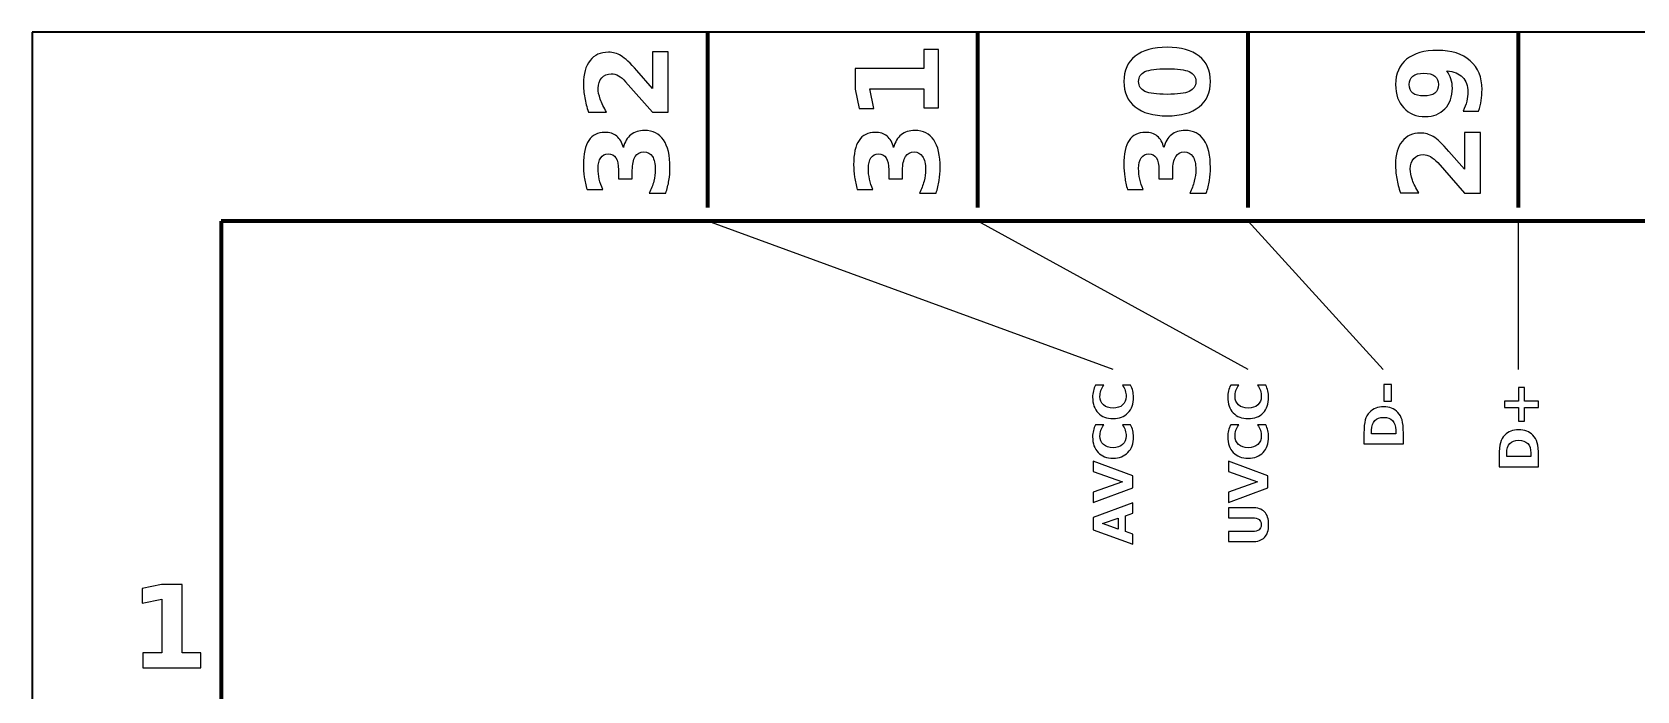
# Model space of a CAD drawing. Header units: centimetres. Extents: x -16.5 to -4.5, y -20.9 to -8.8.
# Drawn here: x -16.5 to -10.56, y -11.29 to -8.85 of the extents above; entities that cross this region are included whole.
import ezdxf

# ---------------------------------------------------------------- set-up
doc = ezdxf.new("R2010")
doc.units = ezdxf.units.CM
doc.header["$MEASUREMENT"] = 0
doc.layers.add('Layer 1', color=7, linetype='Continuous')

msp = doc.modelspace()

# ---------------------------------------------------------------- linework, layer by layer
at = {"layer": 'Layer 1', "color": 7, "lineweight": 35}
msp.add_open_spline([(-16.5, -8.85), (-16.5, -8.85), (-4.5, -8.85), (-4.5, -8.85), (-4.5, -8.85), (-4.5, -8.85), (-4.5, -20.85), (-4.5, -20.85), (-4.5, -20.85), (-4.5, -20.85), (-16.5, -20.85), (-16.5, -20.85), (-16.5, -20.85), (-16.5, -20.85), (-16.5, -8.85), (-16.5, -8.85)], degree=3, knots=[0, 0, 0, 0, 0.25, 0.25, 0.25, 0.25, 0.5, 0.5, 0.5, 0.5, 0.75, 0.75, 0.75, 0.75, 1, 1, 1, 1], dxfattribs=at)
at = {"layer": 'Layer 1', "color": 250, "lineweight": 106}
for points in [[(-14, -9.5), (-14, -9.5), (-14.00002, -8.85001), (-14.00002, -8.85001)], [(-13, -9.5), (-13, -9.5), (-13.00002, -8.85001), (-13.00002, -8.85001)], [(-12, -9.5), (-12, -9.5), (-12.00002, -8.85001), (-12.00002, -8.85001)], [(-11, -9.5), (-11, -9.5), (-11.00002, -8.85001), (-11.00002, -8.85001)], [(-14, -9.5), (-14, -9.5), (-14.00002, -9.05001), (-14.00002, -9.05001)], [(-13, -9.5), (-13, -9.5), (-13.00002, -9.05001), (-13.00002, -9.05001)], [(-12, -9.5), (-12, -9.5), (-12.00002, -9.05001), (-12.00002, -9.05001)], [(-11, -9.5), (-11, -9.5), (-11.00002, -9.05001), (-11.00002, -9.05001)]]:
    msp.add_open_spline(points, degree=3, dxfattribs=at)
at = {"layer": 'Layer 1', "color": 250}
for points, knots in [([(-12.29971, -8.9061), (-12.24856, -8.9061), (-12.20912, -8.91711), (-12.18132, -8.93919), (-12.18132, -8.93919), (-12.15359, -8.96121), (-12.13969, -8.99253), (-12.13969, -9.03303), (-12.13969, -9.03303), (-12.13969, -9.07367), (-12.15359, -9.10507), (-12.18132, -9.12708), (-12.18132, -9.12708), (-12.20912, -9.14916), (-12.24856, -9.16017), (-12.29971, -9.16017), (-12.29971, -9.16017), (-12.35093, -9.16017), (-12.39045, -9.14916), (-12.41824, -9.12708), (-12.41824, -9.12708), (-12.44597, -9.10507), (-12.45987, -9.07367), (-12.45987, -9.03303), (-12.45987, -9.03303), (-12.45987, -8.99253), (-12.44597, -8.96121), (-12.41824, -8.93919), (-12.41824, -8.93919), (-12.39045, -8.91711), (-12.35093, -8.9061), (-12.29971, -8.9061)], [0, 0, 0, 0, 0.125, 0.125, 0.125, 0.125, 0.25, 0.25, 0.25, 0.25, 0.375, 0.375, 0.375, 0.375, 0.5, 0.5, 0.5, 0.5, 0.625, 0.625, 0.625, 0.625, 0.75, 0.75, 0.75, 0.75, 0.875, 0.875, 0.875, 0.875, 1, 1, 1, 1]), ([(-14.20418, -9.05843), (-14.20418, -9.05843), (-14.20418, -8.92261), (-14.20418, -8.92261), (-14.20418, -8.92261), (-14.20418, -8.92261), (-14.14569, -8.92261), (-14.14569, -8.92261), (-14.14569, -8.92261), (-14.14569, -8.92261), (-14.14569, -9.14691), (-14.14569, -9.14691), (-14.14569, -9.14691), (-14.14569, -9.14691), (-14.20418, -9.14691), (-14.20418, -9.14691), (-14.20418, -9.14691), (-14.20418, -9.14691), (-14.30359, -9.03423), (-14.30359, -9.03423), (-14.30359, -9.03423), (-14.31269, -9.02414), (-14.32158, -9.01673), (-14.33026, -9.01193), (-14.33026, -9.01193), (-14.33894, -9.00707), (-14.34797, -9.00467), (-14.35736, -9.00467), (-14.35736, -9.00467), (-14.37182, -9.00467), (-14.38346, -9.00954), (-14.39228, -9.01927), (-14.39228, -9.01927), (-14.4011, -9.02894), (-14.40547, -9.04185), (-14.40547, -9.05801), (-14.40547, -9.05801), (-14.40547, -9.07042), (-14.40279, -9.08397), (-14.3975, -9.09872), (-14.3975, -9.09872), (-14.39221, -9.11346), (-14.38431, -9.12927), (-14.37386, -9.14606), (-14.37386, -9.14606), (-14.37386, -9.14606), (-14.44167, -9.14606), (-14.44167, -9.14606), (-14.44167, -9.14606), (-14.44759, -9.12814), (-14.45211, -9.11043), (-14.45521, -9.09293), (-14.45521, -9.09293), (-14.45832, -9.07543), (-14.45987, -9.05829), (-14.45987, -9.04143), (-14.45987, -9.04143), (-14.45987, -9.00453), (-14.45176, -8.97581), (-14.43546, -8.95535), (-14.43546, -8.95535), (-14.41923, -8.93489), (-14.39658, -8.92466), (-14.36744, -8.92466), (-14.36744, -8.92466), (-14.35065, -8.92466), (-14.33499, -8.92903), (-14.32045, -8.93771), (-14.32045, -8.93771), (-14.30592, -8.94639), (-14.28645, -8.96466), (-14.26204, -8.99246), (-14.26204, -8.99246), (-14.26204, -8.99246), (-14.20418, -9.05843), (-14.20418, -9.05843)], [0, 0, 0, 0, 0.0526316, 0.0526316, 0.0526316, 0.0526316, 0.1052632, 0.1052632, 0.1052632, 0.1052632, 0.1578947, 0.1578947, 0.1578947, 0.1578947, 0.2105263, 0.2105263, 0.2105263, 0.2105263, 0.2631579, 0.2631579, 0.2631579, 0.2631579, 0.3157895, 0.3157895, 0.3157895, 0.3157895, 0.3684211, 0.3684211, 0.3684211, 0.3684211, 0.4210526, 0.4210526, 0.4210526, 0.4210526, 0.4736842, 0.4736842, 0.4736842, 0.4736842, 0.5263158, 0.5263158, 0.5263158, 0.5263158, 0.5789474, 0.5789474, 0.5789474, 0.5789474, 0.6315789, 0.6315789, 0.6315789, 0.6315789, 0.6842105, 0.6842105, 0.6842105, 0.6842105, 0.7368421, 0.7368421, 0.7368421, 0.7368421, 0.7894737, 0.7894737, 0.7894737, 0.7894737, 0.8421053, 0.8421053, 0.8421053, 0.8421053, 0.8947368, 0.8947368, 0.8947368, 0.8947368, 0.9473684, 0.9473684, 0.9473684, 0.9473684, 1, 1, 1, 1]), ([(-13.20065, -9.13082), (-13.20065, -9.13082), (-13.20065, -9.06055), (-13.20065, -9.06055), (-13.20065, -9.06055), (-13.20065, -9.06055), (-13.40011, -9.06055), (-13.40011, -9.06055), (-13.40011, -9.06055), (-13.40011, -9.06055), (-13.38522, -9.13265), (-13.38522, -9.13265), (-13.38522, -9.13265), (-13.38522, -9.13265), (-13.43941, -9.13265), (-13.43941, -9.13265), (-13.43941, -9.13265), (-13.43941, -9.13265), (-13.4543, -9.06097), (-13.4543, -9.06097), (-13.4543, -9.06097), (-13.4543, -9.06097), (-13.4543, -8.98534), (-13.4543, -8.98534), (-13.4543, -8.98534), (-13.4543, -8.98534), (-13.20065, -8.98534), (-13.20065, -8.98534), (-13.20065, -8.98534), (-13.20065, -8.98534), (-13.20065, -8.91506), (-13.20065, -8.91506), (-13.20065, -8.91506), (-13.20065, -8.91506), (-13.14569, -8.91506), (-13.14569, -8.91506), (-13.14569, -8.91506), (-13.14569, -8.91506), (-13.14569, -9.13082), (-13.14569, -9.13082), (-13.14569, -9.13082), (-13.14569, -9.13082), (-13.20065, -9.13082), (-13.20065, -9.13082)], [0, 0, 0, 0, 0.0909091, 0.0909091, 0.0909091, 0.0909091, 0.1818182, 0.1818182, 0.1818182, 0.1818182, 0.2727273, 0.2727273, 0.2727273, 0.2727273, 0.3636364, 0.3636364, 0.3636364, 0.3636364, 0.4545455, 0.4545455, 0.4545455, 0.4545455, 0.5454545, 0.5454545, 0.5454545, 0.5454545, 0.6363636, 0.6363636, 0.6363636, 0.6363636, 0.7272727, 0.7272727, 0.7272727, 0.7272727, 0.8181818, 0.8181818, 0.8181818, 0.8181818, 0.9090909, 0.9090909, 0.9090909, 0.9090909, 1, 1, 1, 1]), ([(-11.14743, -9.14275), (-11.14743, -9.14275), (-11.20451, -9.14275), (-11.20451, -9.14275), (-11.20451, -9.14275), (-11.19859, -9.13005), (-11.19414, -9.11791), (-11.19118, -9.10634), (-11.19118, -9.10634), (-11.18821, -9.09477), (-11.18673, -9.08334), (-11.18673, -9.07205), (-11.18673, -9.07205), (-11.18673, -9.04834), (-11.19329, -9.02993), (-11.20649, -9.01666), (-11.20649, -9.01666), (-11.21961, -9.00347), (-11.23915, -8.99564), (-11.26505, -8.99331), (-11.26505, -8.99331), (-11.25813, -9.00269), (-11.25298, -9.01264), (-11.24953, -9.0233), (-11.24953, -9.0233), (-11.24607, -9.03388), (-11.24438, -9.04538), (-11.24438, -9.0578), (-11.24438, -9.0578), (-11.24438, -9.08934), (-11.25355, -9.11481), (-11.27196, -9.13414), (-11.27196, -9.13414), (-11.29038, -9.15354), (-11.31458, -9.16321), (-11.34463, -9.16321), (-11.34463, -9.16321), (-11.37787, -9.16321), (-11.40447, -9.15241), (-11.42443, -9.13089), (-11.42443, -9.13089), (-11.4444, -9.1093), (-11.45442, -9.08038), (-11.45442, -9.04418), (-11.45442, -9.04418), (-11.45442, -9.00389), (-11.44087, -8.97278), (-11.41371, -8.95077), (-11.41371, -8.95077), (-11.38654, -8.92868), (-11.34816, -8.91768), (-11.29856, -8.91768), (-11.29856, -8.91768), (-11.24762, -8.91768), (-11.20755, -8.93059), (-11.17841, -8.95634), (-11.17841, -8.95634), (-11.14927, -8.98209), (-11.13466, -9.01744), (-11.13466, -9.06231), (-11.13466, -9.06231), (-11.13466, -9.07685), (-11.13572, -9.09068), (-11.13784, -9.10387), (-11.13784, -9.10387), (-11.13995, -9.11713), (-11.1432, -9.13005), (-11.14743, -9.14275)], [0, 0, 0, 0, 0.0588235, 0.0588235, 0.0588235, 0.0588235, 0.1176471, 0.1176471, 0.1176471, 0.1176471, 0.1764706, 0.1764706, 0.1764706, 0.1764706, 0.2352941, 0.2352941, 0.2352941, 0.2352941, 0.2941176, 0.2941176, 0.2941176, 0.2941176, 0.3529412, 0.3529412, 0.3529412, 0.3529412, 0.4117647, 0.4117647, 0.4117647, 0.4117647, 0.4705882, 0.4705882, 0.4705882, 0.4705882, 0.5294118, 0.5294118, 0.5294118, 0.5294118, 0.5882353, 0.5882353, 0.5882353, 0.5882353, 0.6470588, 0.6470588, 0.6470588, 0.6470588, 0.7058824, 0.7058824, 0.7058824, 0.7058824, 0.7647059, 0.7647059, 0.7647059, 0.7647059, 0.8235294, 0.8235294, 0.8235294, 0.8235294, 0.8823529, 0.8823529, 0.8823529, 0.8823529, 0.9411765, 0.9411765, 0.9411765, 0.9411765, 1, 1, 1, 1]), ([(-12.30028, -8.98569), (-12.33887, -8.98569), (-12.36603, -8.98929), (-12.38184, -8.99655), (-12.38184, -8.99655), (-12.39757, -9.00375), (-12.40547, -9.01596), (-12.40547, -9.03303), (-12.40547, -9.03303), (-12.40547, -9.0501), (-12.39757, -9.06231), (-12.38184, -9.06965), (-12.38184, -9.06965), (-12.36603, -9.07692), (-12.33887, -9.08058), (-12.30028, -9.08058), (-12.30028, -9.08058), (-12.26133, -9.08058), (-12.23381, -9.07692), (-12.21787, -9.06965), (-12.21787, -9.06965), (-12.20185, -9.06231), (-12.19388, -9.0501), (-12.19388, -9.03303), (-12.19388, -9.03303), (-12.19388, -9.0161), (-12.20185, -9.00396), (-12.21787, -8.99662), (-12.21787, -8.99662), (-12.23381, -8.98936), (-12.26133, -8.98569), (-12.30028, -8.98569)], [0, 0, 0, 0, 0.125, 0.125, 0.125, 0.125, 0.25, 0.25, 0.25, 0.25, 0.375, 0.375, 0.375, 0.375, 0.5, 0.5, 0.5, 0.5, 0.625, 0.625, 0.625, 0.625, 0.75, 0.75, 0.75, 0.75, 0.875, 0.875, 0.875, 0.875, 1, 1, 1, 1]), ([(-11.29602, -9.04453), (-11.29602, -9.03063), (-11.30054, -9.02019), (-11.30957, -9.01314), (-11.30957, -9.01314), (-11.3186, -9.00615), (-11.33215, -9.00262), (-11.35021, -9.00262), (-11.35021, -9.00262), (-11.36813, -9.00262), (-11.38168, -9.00615), (-11.39078, -9.01314), (-11.39078, -9.01314), (-11.39988, -9.02019), (-11.40439, -9.03063), (-11.40439, -9.04453), (-11.40439, -9.04453), (-11.40439, -9.0585), (-11.39988, -9.06895), (-11.39078, -9.076), (-11.39078, -9.076), (-11.38168, -9.08299), (-11.36813, -9.08651), (-11.35021, -9.08651), (-11.35021, -9.08651), (-11.33215, -9.08651), (-11.3186, -9.08299), (-11.30957, -9.076), (-11.30957, -9.076), (-11.30054, -9.06895), (-11.29602, -9.0585), (-11.29602, -9.04453)], [0, 0, 0, 0, 0.125, 0.125, 0.125, 0.125, 0.25, 0.25, 0.25, 0.25, 0.375, 0.375, 0.375, 0.375, 0.5, 0.5, 0.5, 0.5, 0.625, 0.625, 0.625, 0.625, 0.75, 0.75, 0.75, 0.75, 0.875, 0.875, 0.875, 0.875, 1, 1, 1, 1]), ([(-14.31213, -9.27779), (-14.30677, -9.25705), (-14.29738, -9.24117), (-14.28412, -9.23038), (-14.28412, -9.23038), (-14.27078, -9.21958), (-14.25392, -9.21415), (-14.23339, -9.21415), (-14.23339, -9.21415), (-14.20277, -9.21415), (-14.17949, -9.22586), (-14.16354, -9.24928), (-14.16354, -9.24928), (-14.14767, -9.27271), (-14.13969, -9.30686), (-14.13969, -9.3518), (-14.13969, -9.3518), (-14.13969, -9.36768), (-14.14096, -9.38355), (-14.1435, -9.3995), (-14.1435, -9.3995), (-14.14604, -9.41537), (-14.14992, -9.4311), (-14.155, -9.4467), (-14.155, -9.4467), (-14.155, -9.4467), (-14.21639, -9.4467), (-14.21639, -9.4467), (-14.21639, -9.4467), (-14.20898, -9.43181), (-14.20333, -9.41706), (-14.19952, -9.40239), (-14.19952, -9.40239), (-14.19578, -9.38771), (-14.19388, -9.37325), (-14.19388, -9.35907), (-14.19388, -9.35907), (-14.19388, -9.33797), (-14.19755, -9.32182), (-14.20482, -9.3106), (-14.20482, -9.3106), (-14.21215, -9.29938), (-14.22259, -9.29373), (-14.23628, -9.29373), (-14.23628, -9.29373), (-14.25032, -9.29373), (-14.26098, -9.29952), (-14.26817, -9.31102), (-14.26817, -9.31102), (-14.27544, -9.32252), (-14.27904, -9.33952), (-14.27904, -9.36196), (-14.27904, -9.36196), (-14.27904, -9.36196), (-14.27904, -9.39378), (-14.27904, -9.39378), (-14.27904, -9.39378), (-14.27904, -9.39378), (-14.33033, -9.39378), (-14.33033, -9.39378), (-14.33033, -9.39378), (-14.33033, -9.39378), (-14.33033, -9.36034), (-14.33033, -9.36034), (-14.33033, -9.36034), (-14.33033, -9.3403), (-14.33344, -9.32548), (-14.33972, -9.31568), (-14.33972, -9.31568), (-14.346, -9.30587), (-14.35552, -9.301), (-14.36829, -9.301), (-14.36829, -9.301), (-14.38014, -9.301), (-14.38932, -9.30573), (-14.39574, -9.31525), (-14.39574, -9.31525), (-14.40223, -9.32478), (-14.40547, -9.33818), (-14.40547, -9.35554), (-14.40547, -9.35554), (-14.40547, -9.36838), (-14.40406, -9.38129), (-14.40117, -9.39442), (-14.40117, -9.39442), (-14.39828, -9.40747), (-14.39397, -9.42045), (-14.38833, -9.43343), (-14.38833, -9.43343), (-14.38833, -9.43343), (-14.44661, -9.43343), (-14.44661, -9.43343), (-14.44661, -9.43343), (-14.45105, -9.4177), (-14.45437, -9.40218), (-14.45656, -9.38673), (-14.45656, -9.38673), (-14.45874, -9.37127), (-14.45987, -9.35618), (-14.45987, -9.34129), (-14.45987, -9.34129), (-14.45987, -9.30121), (-14.45331, -9.27116), (-14.44012, -9.25126), (-14.44012, -9.25126), (-14.42699, -9.23136), (-14.40717, -9.22142), (-14.38071, -9.22142), (-14.38071, -9.22142), (-14.36272, -9.22142), (-14.3479, -9.22614), (-14.3364, -9.23567), (-14.3364, -9.23567), (-14.3249, -9.24519), (-14.31679, -9.25923), (-14.31213, -9.27779)], [0, 0, 0, 0, 0.0344828, 0.0344828, 0.0344828, 0.0344828, 0.0689655, 0.0689655, 0.0689655, 0.0689655, 0.1034483, 0.1034483, 0.1034483, 0.1034483, 0.137931, 0.137931, 0.137931, 0.137931, 0.1724138, 0.1724138, 0.1724138, 0.1724138, 0.2068966, 0.2068966, 0.2068966, 0.2068966, 0.2413793, 0.2413793, 0.2413793, 0.2413793, 0.2758621, 0.2758621, 0.2758621, 0.2758621, 0.3103448, 0.3103448, 0.3103448, 0.3103448, 0.3448276, 0.3448276, 0.3448276, 0.3448276, 0.3793103, 0.3793103, 0.3793103, 0.3793103, 0.4137931, 0.4137931, 0.4137931, 0.4137931, 0.4482759, 0.4482759, 0.4482759, 0.4482759, 0.4827586, 0.4827586, 0.4827586, 0.4827586, 0.5172414, 0.5172414, 0.5172414, 0.5172414, 0.5517241, 0.5517241, 0.5517241, 0.5517241, 0.5862069, 0.5862069, 0.5862069, 0.5862069, 0.6206897, 0.6206897, 0.6206897, 0.6206897, 0.6551724, 0.6551724, 0.6551724, 0.6551724, 0.6896552, 0.6896552, 0.6896552, 0.6896552, 0.7241379, 0.7241379, 0.7241379, 0.7241379, 0.7586207, 0.7586207, 0.7586207, 0.7586207, 0.7931034, 0.7931034, 0.7931034, 0.7931034, 0.8275862, 0.8275862, 0.8275862, 0.8275862, 0.862069, 0.862069, 0.862069, 0.862069, 0.8965517, 0.8965517, 0.8965517, 0.8965517, 0.9310345, 0.9310345, 0.9310345, 0.9310345, 0.9655172, 0.9655172, 0.9655172, 0.9655172, 1, 1, 1, 1]), ([(-13.31213, -9.27779), (-13.30677, -9.25705), (-13.29738, -9.24117), (-13.28412, -9.23038), (-13.28412, -9.23038), (-13.27078, -9.21958), (-13.25392, -9.21415), (-13.23339, -9.21415), (-13.23339, -9.21415), (-13.20277, -9.21415), (-13.17949, -9.22586), (-13.16354, -9.24928), (-13.16354, -9.24928), (-13.14767, -9.27271), (-13.13969, -9.30686), (-13.13969, -9.3518), (-13.13969, -9.3518), (-13.13969, -9.36768), (-13.14096, -9.38355), (-13.1435, -9.3995), (-13.1435, -9.3995), (-13.14604, -9.41537), (-13.14992, -9.4311), (-13.155, -9.4467), (-13.155, -9.4467), (-13.155, -9.4467), (-13.21639, -9.4467), (-13.21639, -9.4467), (-13.21639, -9.4467), (-13.20898, -9.43181), (-13.20333, -9.41706), (-13.19952, -9.40239), (-13.19952, -9.40239), (-13.19578, -9.38771), (-13.19388, -9.37325), (-13.19388, -9.35907), (-13.19388, -9.35907), (-13.19388, -9.33797), (-13.19755, -9.32182), (-13.20482, -9.3106), (-13.20482, -9.3106), (-13.21215, -9.29938), (-13.22259, -9.29373), (-13.23628, -9.29373), (-13.23628, -9.29373), (-13.25032, -9.29373), (-13.26098, -9.29952), (-13.26817, -9.31102), (-13.26817, -9.31102), (-13.27544, -9.32252), (-13.27904, -9.33952), (-13.27904, -9.36196), (-13.27904, -9.36196), (-13.27904, -9.36196), (-13.27904, -9.39378), (-13.27904, -9.39378), (-13.27904, -9.39378), (-13.27904, -9.39378), (-13.33033, -9.39378), (-13.33033, -9.39378), (-13.33033, -9.39378), (-13.33033, -9.39378), (-13.33033, -9.36034), (-13.33033, -9.36034), (-13.33033, -9.36034), (-13.33033, -9.3403), (-13.33344, -9.32548), (-13.33972, -9.31568), (-13.33972, -9.31568), (-13.346, -9.30587), (-13.35552, -9.301), (-13.36829, -9.301), (-13.36829, -9.301), (-13.38014, -9.301), (-13.38932, -9.30573), (-13.39574, -9.31525), (-13.39574, -9.31525), (-13.40223, -9.32478), (-13.40547, -9.33818), (-13.40547, -9.35554), (-13.40547, -9.35554), (-13.40547, -9.36838), (-13.40406, -9.38129), (-13.40117, -9.39442), (-13.40117, -9.39442), (-13.39828, -9.40747), (-13.39397, -9.42045), (-13.38833, -9.43343), (-13.38833, -9.43343), (-13.38833, -9.43343), (-13.44661, -9.43343), (-13.44661, -9.43343), (-13.44661, -9.43343), (-13.45105, -9.4177), (-13.45437, -9.40218), (-13.45656, -9.38673), (-13.45656, -9.38673), (-13.45874, -9.37127), (-13.45987, -9.35618), (-13.45987, -9.34129), (-13.45987, -9.34129), (-13.45987, -9.30121), (-13.45331, -9.27116), (-13.44012, -9.25126), (-13.44012, -9.25126), (-13.42699, -9.23136), (-13.40717, -9.22142), (-13.38071, -9.22142), (-13.38071, -9.22142), (-13.36272, -9.22142), (-13.3479, -9.22614), (-13.3364, -9.23567), (-13.3364, -9.23567), (-13.3249, -9.24519), (-13.31679, -9.25923), (-13.31213, -9.27779)], [0, 0, 0, 0, 0.0344828, 0.0344828, 0.0344828, 0.0344828, 0.0689655, 0.0689655, 0.0689655, 0.0689655, 0.1034483, 0.1034483, 0.1034483, 0.1034483, 0.137931, 0.137931, 0.137931, 0.137931, 0.1724138, 0.1724138, 0.1724138, 0.1724138, 0.2068966, 0.2068966, 0.2068966, 0.2068966, 0.2413793, 0.2413793, 0.2413793, 0.2413793, 0.2758621, 0.2758621, 0.2758621, 0.2758621, 0.3103448, 0.3103448, 0.3103448, 0.3103448, 0.3448276, 0.3448276, 0.3448276, 0.3448276, 0.3793103, 0.3793103, 0.3793103, 0.3793103, 0.4137931, 0.4137931, 0.4137931, 0.4137931, 0.4482759, 0.4482759, 0.4482759, 0.4482759, 0.4827586, 0.4827586, 0.4827586, 0.4827586, 0.5172414, 0.5172414, 0.5172414, 0.5172414, 0.5517241, 0.5517241, 0.5517241, 0.5517241, 0.5862069, 0.5862069, 0.5862069, 0.5862069, 0.6206897, 0.6206897, 0.6206897, 0.6206897, 0.6551724, 0.6551724, 0.6551724, 0.6551724, 0.6896552, 0.6896552, 0.6896552, 0.6896552, 0.7241379, 0.7241379, 0.7241379, 0.7241379, 0.7586207, 0.7586207, 0.7586207, 0.7586207, 0.7931034, 0.7931034, 0.7931034, 0.7931034, 0.8275862, 0.8275862, 0.8275862, 0.8275862, 0.862069, 0.862069, 0.862069, 0.862069, 0.8965517, 0.8965517, 0.8965517, 0.8965517, 0.9310345, 0.9310345, 0.9310345, 0.9310345, 0.9655172, 0.9655172, 0.9655172, 0.9655172, 1, 1, 1, 1]), ([(-12.31213, -9.27779), (-12.30677, -9.25705), (-12.29738, -9.24117), (-12.28412, -9.23038), (-12.28412, -9.23038), (-12.27078, -9.21958), (-12.25392, -9.21415), (-12.23339, -9.21415), (-12.23339, -9.21415), (-12.20277, -9.21415), (-12.17949, -9.22586), (-12.16354, -9.24928), (-12.16354, -9.24928), (-12.14767, -9.27271), (-12.13969, -9.30686), (-12.13969, -9.3518), (-12.13969, -9.3518), (-12.13969, -9.36768), (-12.14096, -9.38355), (-12.1435, -9.3995), (-12.1435, -9.3995), (-12.14604, -9.41537), (-12.14992, -9.4311), (-12.155, -9.4467), (-12.155, -9.4467), (-12.155, -9.4467), (-12.21639, -9.4467), (-12.21639, -9.4467), (-12.21639, -9.4467), (-12.20898, -9.43181), (-12.20333, -9.41706), (-12.19952, -9.40239), (-12.19952, -9.40239), (-12.19578, -9.38771), (-12.19388, -9.37325), (-12.19388, -9.35907), (-12.19388, -9.35907), (-12.19388, -9.33797), (-12.19755, -9.32182), (-12.20482, -9.3106), (-12.20482, -9.3106), (-12.21215, -9.29938), (-12.22259, -9.29373), (-12.23628, -9.29373), (-12.23628, -9.29373), (-12.25032, -9.29373), (-12.26098, -9.29952), (-12.26817, -9.31102), (-12.26817, -9.31102), (-12.27544, -9.32252), (-12.27904, -9.33952), (-12.27904, -9.36196), (-12.27904, -9.36196), (-12.27904, -9.36196), (-12.27904, -9.39378), (-12.27904, -9.39378), (-12.27904, -9.39378), (-12.27904, -9.39378), (-12.33033, -9.39378), (-12.33033, -9.39378), (-12.33033, -9.39378), (-12.33033, -9.39378), (-12.33033, -9.36034), (-12.33033, -9.36034), (-12.33033, -9.36034), (-12.33033, -9.3403), (-12.33344, -9.32548), (-12.33972, -9.31568), (-12.33972, -9.31568), (-12.346, -9.30587), (-12.35552, -9.301), (-12.36829, -9.301), (-12.36829, -9.301), (-12.38014, -9.301), (-12.38932, -9.30573), (-12.39574, -9.31525), (-12.39574, -9.31525), (-12.40223, -9.32478), (-12.40547, -9.33818), (-12.40547, -9.35554), (-12.40547, -9.35554), (-12.40547, -9.36838), (-12.40406, -9.38129), (-12.40117, -9.39442), (-12.40117, -9.39442), (-12.39828, -9.40747), (-12.39397, -9.42045), (-12.38833, -9.43343), (-12.38833, -9.43343), (-12.38833, -9.43343), (-12.44661, -9.43343), (-12.44661, -9.43343), (-12.44661, -9.43343), (-12.45105, -9.4177), (-12.45437, -9.40218), (-12.45656, -9.38673), (-12.45656, -9.38673), (-12.45874, -9.37127), (-12.45987, -9.35618), (-12.45987, -9.34129), (-12.45987, -9.34129), (-12.45987, -9.30121), (-12.45331, -9.27116), (-12.44012, -9.25126), (-12.44012, -9.25126), (-12.42699, -9.23136), (-12.40717, -9.22142), (-12.38071, -9.22142), (-12.38071, -9.22142), (-12.36272, -9.22142), (-12.3479, -9.22614), (-12.3364, -9.23567), (-12.3364, -9.23567), (-12.3249, -9.24519), (-12.31679, -9.25923), (-12.31213, -9.27779)], [0, 0, 0, 0, 0.0344828, 0.0344828, 0.0344828, 0.0344828, 0.0689655, 0.0689655, 0.0689655, 0.0689655, 0.1034483, 0.1034483, 0.1034483, 0.1034483, 0.137931, 0.137931, 0.137931, 0.137931, 0.1724138, 0.1724138, 0.1724138, 0.1724138, 0.2068966, 0.2068966, 0.2068966, 0.2068966, 0.2413793, 0.2413793, 0.2413793, 0.2413793, 0.2758621, 0.2758621, 0.2758621, 0.2758621, 0.3103448, 0.3103448, 0.3103448, 0.3103448, 0.3448276, 0.3448276, 0.3448276, 0.3448276, 0.3793103, 0.3793103, 0.3793103, 0.3793103, 0.4137931, 0.4137931, 0.4137931, 0.4137931, 0.4482759, 0.4482759, 0.4482759, 0.4482759, 0.4827586, 0.4827586, 0.4827586, 0.4827586, 0.5172414, 0.5172414, 0.5172414, 0.5172414, 0.5517241, 0.5517241, 0.5517241, 0.5517241, 0.5862069, 0.5862069, 0.5862069, 0.5862069, 0.6206897, 0.6206897, 0.6206897, 0.6206897, 0.6551724, 0.6551724, 0.6551724, 0.6551724, 0.6896552, 0.6896552, 0.6896552, 0.6896552, 0.7241379, 0.7241379, 0.7241379, 0.7241379, 0.7586207, 0.7586207, 0.7586207, 0.7586207, 0.7931034, 0.7931034, 0.7931034, 0.7931034, 0.8275862, 0.8275862, 0.8275862, 0.8275862, 0.862069, 0.862069, 0.862069, 0.862069, 0.8965517, 0.8965517, 0.8965517, 0.8965517, 0.9310345, 0.9310345, 0.9310345, 0.9310345, 0.9655172, 0.9655172, 0.9655172, 0.9655172, 1, 1, 1, 1]), ([(-11.19915, -9.35773), (-11.19915, -9.35773), (-11.19915, -9.22191), (-11.19915, -9.22191), (-11.19915, -9.22191), (-11.19915, -9.22191), (-11.14066, -9.22191), (-11.14066, -9.22191), (-11.14066, -9.22191), (-11.14066, -9.22191), (-11.14066, -9.44621), (-11.14066, -9.44621), (-11.14066, -9.44621), (-11.14066, -9.44621), (-11.19915, -9.44621), (-11.19915, -9.44621), (-11.19915, -9.44621), (-11.19915, -9.44621), (-11.29856, -9.33353), (-11.29856, -9.33353), (-11.29856, -9.33353), (-11.30766, -9.32344), (-11.31655, -9.31603), (-11.32523, -9.31123), (-11.32523, -9.31123), (-11.33391, -9.30637), (-11.34294, -9.30397), (-11.35233, -9.30397), (-11.35233, -9.30397), (-11.36679, -9.30397), (-11.37843, -9.30884), (-11.38725, -9.31857), (-11.38725, -9.31857), (-11.39607, -9.32824), (-11.40044, -9.34115), (-11.40044, -9.35731), (-11.40044, -9.35731), (-11.40044, -9.36972), (-11.39776, -9.38327), (-11.39247, -9.39802), (-11.39247, -9.39802), (-11.38718, -9.41276), (-11.37928, -9.42857), (-11.36883, -9.44536), (-11.36883, -9.44536), (-11.36883, -9.44536), (-11.43664, -9.44536), (-11.43664, -9.44536), (-11.43664, -9.44536), (-11.44256, -9.42744), (-11.44708, -9.40973), (-11.45018, -9.39223), (-11.45018, -9.39223), (-11.45329, -9.37473), (-11.45484, -9.35759), (-11.45484, -9.34073), (-11.45484, -9.34073), (-11.45484, -9.30383), (-11.44673, -9.27511), (-11.43043, -9.25465), (-11.43043, -9.25465), (-11.4142, -9.23419), (-11.39155, -9.22396), (-11.36241, -9.22396), (-11.36241, -9.22396), (-11.34562, -9.22396), (-11.32996, -9.22833), (-11.31542, -9.23701), (-11.31542, -9.23701), (-11.30089, -9.24569), (-11.28142, -9.26396), (-11.25701, -9.29176), (-11.25701, -9.29176), (-11.25701, -9.29176), (-11.19915, -9.35773), (-11.19915, -9.35773)], [0, 0, 0, 0, 0.0526316, 0.0526316, 0.0526316, 0.0526316, 0.1052632, 0.1052632, 0.1052632, 0.1052632, 0.1578947, 0.1578947, 0.1578947, 0.1578947, 0.2105263, 0.2105263, 0.2105263, 0.2105263, 0.2631579, 0.2631579, 0.2631579, 0.2631579, 0.3157895, 0.3157895, 0.3157895, 0.3157895, 0.3684211, 0.3684211, 0.3684211, 0.3684211, 0.4210526, 0.4210526, 0.4210526, 0.4210526, 0.4736842, 0.4736842, 0.4736842, 0.4736842, 0.5263158, 0.5263158, 0.5263158, 0.5263158, 0.5789474, 0.5789474, 0.5789474, 0.5789474, 0.6315789, 0.6315789, 0.6315789, 0.6315789, 0.6842105, 0.6842105, 0.6842105, 0.6842105, 0.7368421, 0.7368421, 0.7368421, 0.7368421, 0.7894737, 0.7894737, 0.7894737, 0.7894737, 0.8421053, 0.8421053, 0.8421053, 0.8421053, 0.8947368, 0.8947368, 0.8947368, 0.8947368, 0.9473684, 0.9473684, 0.9473684, 0.9473684, 1, 1, 1, 1]), ([(-12.4352, -10.1573), (-12.43163, -10.1642), (-12.42893, -10.1714), (-12.4271, -10.1789), (-12.4271, -10.1789), (-12.42527, -10.18637), (-12.42437, -10.1942), (-12.42437, -10.20233), (-12.42437, -10.20233), (-12.42437, -10.2266), (-12.43117, -10.24583), (-12.44473, -10.26003), (-12.44473, -10.26003), (-12.4583, -10.27423), (-12.4767, -10.28133), (-12.49997, -10.28133), (-12.49997, -10.28133), (-12.52327, -10.28133), (-12.5417, -10.27423), (-12.55527, -10.26003), (-12.55527, -10.26003), (-12.56883, -10.24583), (-12.57563, -10.2266), (-12.57563, -10.20233), (-12.57563, -10.20233), (-12.57563, -10.1942), (-12.57473, -10.18637), (-12.5729, -10.1789), (-12.5729, -10.1789), (-12.57107, -10.1714), (-12.56837, -10.1642), (-12.5648, -10.1573), (-12.5648, -10.1573), (-12.5648, -10.1573), (-12.53463, -10.1573), (-12.53463, -10.1573), (-12.53463, -10.1573), (-12.5394, -10.16427), (-12.54287, -10.17113), (-12.54507, -10.1779), (-12.54507, -10.1779), (-12.5473, -10.18467), (-12.5484, -10.1918), (-12.5484, -10.1993), (-12.5484, -10.1993), (-12.5484, -10.2127), (-12.5441, -10.22327), (-12.5355, -10.23093), (-12.5355, -10.23093), (-12.5269, -10.23863), (-12.51507, -10.24247), (-12.49997, -10.24247), (-12.49997, -10.24247), (-12.4849, -10.24247), (-12.4731, -10.23863), (-12.4645, -10.23093), (-12.4645, -10.23093), (-12.4559, -10.22327), (-12.4516, -10.2127), (-12.4516, -10.1993), (-12.4516, -10.1993), (-12.4516, -10.1918), (-12.4527, -10.18467), (-12.45493, -10.1779), (-12.45493, -10.1779), (-12.45713, -10.17113), (-12.4606, -10.16427), (-12.46537, -10.1573), (-12.46537, -10.1573), (-12.46537, -10.1573), (-12.4352, -10.1573), (-12.4352, -10.1573)], [0, 0, 0, 0, 0.0555556, 0.0555556, 0.0555556, 0.0555556, 0.1111111, 0.1111111, 0.1111111, 0.1111111, 0.1666667, 0.1666667, 0.1666667, 0.1666667, 0.2222222, 0.2222222, 0.2222222, 0.2222222, 0.2777778, 0.2777778, 0.2777778, 0.2777778, 0.3333333, 0.3333333, 0.3333333, 0.3333333, 0.3888889, 0.3888889, 0.3888889, 0.3888889, 0.4444444, 0.4444444, 0.4444444, 0.4444444, 0.5, 0.5, 0.5, 0.5, 0.5555556, 0.5555556, 0.5555556, 0.5555556, 0.6111111, 0.6111111, 0.6111111, 0.6111111, 0.6666667, 0.6666667, 0.6666667, 0.6666667, 0.7222222, 0.7222222, 0.7222222, 0.7222222, 0.7777778, 0.7777778, 0.7777778, 0.7777778, 0.8333333, 0.8333333, 0.8333333, 0.8333333, 0.8888889, 0.8888889, 0.8888889, 0.8888889, 0.9444444, 0.9444444, 0.9444444, 0.9444444, 1, 1, 1, 1]), ([(-11.9352, -10.1573), (-11.93163, -10.1642), (-11.92893, -10.1714), (-11.9271, -10.1789), (-11.9271, -10.1789), (-11.92527, -10.18637), (-11.92437, -10.1942), (-11.92437, -10.20233), (-11.92437, -10.20233), (-11.92437, -10.2266), (-11.93117, -10.24583), (-11.94473, -10.26003), (-11.94473, -10.26003), (-11.9583, -10.27423), (-11.9767, -10.28133), (-11.99997, -10.28133), (-11.99997, -10.28133), (-12.02327, -10.28133), (-12.0417, -10.27423), (-12.05527, -10.26003), (-12.05527, -10.26003), (-12.06883, -10.24583), (-12.07563, -10.2266), (-12.07563, -10.20233), (-12.07563, -10.20233), (-12.07563, -10.1942), (-12.07473, -10.18637), (-12.0729, -10.1789), (-12.0729, -10.1789), (-12.07107, -10.1714), (-12.06837, -10.1642), (-12.0648, -10.1573), (-12.0648, -10.1573), (-12.0648, -10.1573), (-12.03463, -10.1573), (-12.03463, -10.1573), (-12.03463, -10.1573), (-12.0394, -10.16427), (-12.04287, -10.17113), (-12.04507, -10.1779), (-12.04507, -10.1779), (-12.0473, -10.18467), (-12.0484, -10.1918), (-12.0484, -10.1993), (-12.0484, -10.1993), (-12.0484, -10.2127), (-12.0441, -10.22327), (-12.0355, -10.23093), (-12.0355, -10.23093), (-12.0269, -10.23863), (-12.01507, -10.24247), (-11.99997, -10.24247), (-11.99997, -10.24247), (-11.9849, -10.24247), (-11.9731, -10.23863), (-11.9645, -10.23093), (-11.9645, -10.23093), (-11.9559, -10.22327), (-11.9516, -10.2127), (-11.9516, -10.1993), (-11.9516, -10.1993), (-11.9516, -10.1918), (-11.9527, -10.18467), (-11.95493, -10.1779), (-11.95493, -10.1779), (-11.95713, -10.17113), (-11.9606, -10.16427), (-11.96537, -10.1573), (-11.96537, -10.1573), (-11.96537, -10.1573), (-11.9352, -10.1573), (-11.9352, -10.1573)], [0, 0, 0, 0, 0.0555556, 0.0555556, 0.0555556, 0.0555556, 0.1111111, 0.1111111, 0.1111111, 0.1111111, 0.1666667, 0.1666667, 0.1666667, 0.1666667, 0.2222222, 0.2222222, 0.2222222, 0.2222222, 0.2777778, 0.2777778, 0.2777778, 0.2777778, 0.3333333, 0.3333333, 0.3333333, 0.3333333, 0.3888889, 0.3888889, 0.3888889, 0.3888889, 0.4444444, 0.4444444, 0.4444444, 0.4444444, 0.5, 0.5, 0.5, 0.5, 0.5555556, 0.5555556, 0.5555556, 0.5555556, 0.6111111, 0.6111111, 0.6111111, 0.6111111, 0.6666667, 0.6666667, 0.6666667, 0.6666667, 0.7222222, 0.7222222, 0.7222222, 0.7222222, 0.7777778, 0.7777778, 0.7777778, 0.7777778, 0.8333333, 0.8333333, 0.8333333, 0.8333333, 0.8888889, 0.8888889, 0.8888889, 0.8888889, 0.9444444, 0.9444444, 0.9444444, 0.9444444, 1, 1, 1, 1]), ([(-11.49755, -10.2167), (-11.49755, -10.2167), (-11.49755, -10.15536), (-11.49755, -10.15536), (-11.49755, -10.15536), (-11.49755, -10.15536), (-11.46911, -10.15536), (-11.46911, -10.15536), (-11.46911, -10.15536), (-11.46911, -10.15536), (-11.46911, -10.2167), (-11.46911, -10.2167), (-11.46911, -10.2167), (-11.46911, -10.2167), (-11.49755, -10.2167), (-11.49755, -10.2167)], [0, 0, 0, 0, 0.25, 0.25, 0.25, 0.25, 0.5, 0.5, 0.5, 0.5, 0.75, 0.75, 0.75, 0.75, 1, 1, 1, 1]), ([(-11.05121, -10.2167), (-11.05121, -10.2167), (-11.00001, -10.2167), (-11.00001, -10.2167), (-11.00001, -10.2167), (-11.00001, -10.2167), (-11.00001, -10.1657), (-11.00001, -10.1657), (-11.00001, -10.1657), (-11.00001, -10.1657), (-10.97698, -10.1657), (-10.97698, -10.1657), (-10.97698, -10.1657), (-10.97698, -10.1657), (-10.97698, -10.2167), (-10.97698, -10.2167), (-10.97698, -10.2167), (-10.97698, -10.2167), (-10.92578, -10.2167), (-10.92578, -10.2167), (-10.92578, -10.2167), (-10.92578, -10.2167), (-10.92578, -10.23993), (-10.92578, -10.23993), (-10.92578, -10.23993), (-10.92578, -10.23993), (-10.97698, -10.23993), (-10.97698, -10.23993), (-10.97698, -10.23993), (-10.97698, -10.23993), (-10.97698, -10.29093), (-10.97698, -10.29093), (-10.97698, -10.29093), (-10.97698, -10.29093), (-11.00001, -10.29093), (-11.00001, -10.29093), (-11.00001, -10.29093), (-11.00001, -10.29093), (-11.00001, -10.23993), (-11.00001, -10.23993), (-11.00001, -10.23993), (-11.00001, -10.23993), (-11.05121, -10.23993), (-11.05121, -10.23993), (-11.05121, -10.23993), (-11.05121, -10.23993), (-11.05121, -10.2167), (-11.05121, -10.2167)], [0, 0, 0, 0, 0.0833333, 0.0833333, 0.0833333, 0.0833333, 0.1666667, 0.1666667, 0.1666667, 0.1666667, 0.25, 0.25, 0.25, 0.25, 0.3333333, 0.3333333, 0.3333333, 0.3333333, 0.4166667, 0.4166667, 0.4166667, 0.4166667, 0.5, 0.5, 0.5, 0.5, 0.5833333, 0.5833333, 0.5833333, 0.5833333, 0.6666667, 0.6666667, 0.6666667, 0.6666667, 0.75, 0.75, 0.75, 0.75, 0.8333333, 0.8333333, 0.8333333, 0.8333333, 0.9166667, 0.9166667, 0.9166667, 0.9166667, 1, 1, 1, 1]), ([(-11.57158, -10.37516), (-11.57158, -10.37516), (-11.57158, -10.3355), (-11.57158, -10.3355), (-11.57158, -10.3355), (-11.57158, -10.31336), (-11.57001, -10.2969), (-11.56685, -10.28606), (-11.56685, -10.28606), (-11.56368, -10.27523), (-11.55835, -10.26593), (-11.55078, -10.25816), (-11.55078, -10.25816), (-11.54421, -10.25133), (-11.53661, -10.24626), (-11.52801, -10.24293), (-11.52801, -10.24293), (-11.51945, -10.23963), (-11.50971, -10.23796), (-11.49881, -10.23796), (-11.49881, -10.23796), (-11.48781, -10.23796), (-11.47801, -10.23963), (-11.46938, -10.24293), (-11.46938, -10.24293), (-11.46075, -10.24626), (-11.45315, -10.25133), (-11.44658, -10.25816), (-11.44658, -10.25816), (-11.43901, -10.266), (-11.43368, -10.27536), (-11.43051, -10.2863), (-11.43051, -10.2863), (-11.42735, -10.29723), (-11.42578, -10.31363), (-11.42578, -10.3355), (-11.42578, -10.3355), (-11.42578, -10.3355), (-11.42578, -10.37516), (-11.42578, -10.37516), (-11.42578, -10.37516), (-11.42578, -10.37516), (-11.57158, -10.37516), (-11.57158, -10.37516)], [0, 0, 0, 0, 0.0909091, 0.0909091, 0.0909091, 0.0909091, 0.1818182, 0.1818182, 0.1818182, 0.1818182, 0.2727273, 0.2727273, 0.2727273, 0.2727273, 0.3636364, 0.3636364, 0.3636364, 0.3636364, 0.4545455, 0.4545455, 0.4545455, 0.4545455, 0.5454545, 0.5454545, 0.5454545, 0.5454545, 0.6363636, 0.6363636, 0.6363636, 0.6363636, 0.7272727, 0.7272727, 0.7272727, 0.7272727, 0.8181818, 0.8181818, 0.8181818, 0.8181818, 0.9090909, 0.9090909, 0.9090909, 0.9090909, 1, 1, 1, 1]), ([(-12.4352, -10.30407), (-12.43163, -10.31097), (-12.42893, -10.31817), (-12.4271, -10.32567), (-12.4271, -10.32567), (-12.42527, -10.33314), (-12.42437, -10.34097), (-12.42437, -10.3491), (-12.42437, -10.3491), (-12.42437, -10.37337), (-12.43117, -10.3926), (-12.44473, -10.4068), (-12.44473, -10.4068), (-12.4583, -10.421), (-12.4767, -10.4281), (-12.49997, -10.4281), (-12.49997, -10.4281), (-12.52327, -10.4281), (-12.5417, -10.421), (-12.55527, -10.4068), (-12.55527, -10.4068), (-12.56883, -10.3926), (-12.57563, -10.37337), (-12.57563, -10.3491), (-12.57563, -10.3491), (-12.57563, -10.34097), (-12.57473, -10.33314), (-12.5729, -10.32567), (-12.5729, -10.32567), (-12.57107, -10.31817), (-12.56837, -10.31097), (-12.5648, -10.30407), (-12.5648, -10.30407), (-12.5648, -10.30407), (-12.53463, -10.30407), (-12.53463, -10.30407), (-12.53463, -10.30407), (-12.5394, -10.31104), (-12.54287, -10.3179), (-12.54507, -10.32467), (-12.54507, -10.32467), (-12.5473, -10.33144), (-12.5484, -10.33857), (-12.5484, -10.34607), (-12.5484, -10.34607), (-12.5484, -10.35947), (-12.5441, -10.37004), (-12.5355, -10.3777), (-12.5355, -10.3777), (-12.5269, -10.3854), (-12.51507, -10.38924), (-12.49997, -10.38924), (-12.49997, -10.38924), (-12.4849, -10.38924), (-12.4731, -10.3854), (-12.4645, -10.3777), (-12.4645, -10.3777), (-12.4559, -10.37004), (-12.4516, -10.35947), (-12.4516, -10.34607), (-12.4516, -10.34607), (-12.4516, -10.33857), (-12.4527, -10.33144), (-12.45493, -10.32467), (-12.45493, -10.32467), (-12.45713, -10.3179), (-12.4606, -10.31104), (-12.46537, -10.30407), (-12.46537, -10.30407), (-12.46537, -10.30407), (-12.4352, -10.30407), (-12.4352, -10.30407)], [0, 0, 0, 0, 0.0555556, 0.0555556, 0.0555556, 0.0555556, 0.1111111, 0.1111111, 0.1111111, 0.1111111, 0.1666667, 0.1666667, 0.1666667, 0.1666667, 0.2222222, 0.2222222, 0.2222222, 0.2222222, 0.2777778, 0.2777778, 0.2777778, 0.2777778, 0.3333333, 0.3333333, 0.3333333, 0.3333333, 0.3888889, 0.3888889, 0.3888889, 0.3888889, 0.4444444, 0.4444444, 0.4444444, 0.4444444, 0.5, 0.5, 0.5, 0.5, 0.5555556, 0.5555556, 0.5555556, 0.5555556, 0.6111111, 0.6111111, 0.6111111, 0.6111111, 0.6666667, 0.6666667, 0.6666667, 0.6666667, 0.7222222, 0.7222222, 0.7222222, 0.7222222, 0.7777778, 0.7777778, 0.7777778, 0.7777778, 0.8333333, 0.8333333, 0.8333333, 0.8333333, 0.8888889, 0.8888889, 0.8888889, 0.8888889, 0.9444444, 0.9444444, 0.9444444, 0.9444444, 1, 1, 1, 1]), ([(-11.9352, -10.30407), (-11.93163, -10.31097), (-11.92893, -10.31817), (-11.9271, -10.32567), (-11.9271, -10.32567), (-11.92527, -10.33314), (-11.92437, -10.34097), (-11.92437, -10.3491), (-11.92437, -10.3491), (-11.92437, -10.37337), (-11.93117, -10.3926), (-11.94473, -10.4068), (-11.94473, -10.4068), (-11.9583, -10.421), (-11.9767, -10.4281), (-11.99997, -10.4281), (-11.99997, -10.4281), (-12.02327, -10.4281), (-12.0417, -10.421), (-12.05527, -10.4068), (-12.05527, -10.4068), (-12.06883, -10.3926), (-12.07563, -10.37337), (-12.07563, -10.3491), (-12.07563, -10.3491), (-12.07563, -10.34097), (-12.07473, -10.33314), (-12.0729, -10.32567), (-12.0729, -10.32567), (-12.07107, -10.31817), (-12.06837, -10.31097), (-12.0648, -10.30407), (-12.0648, -10.30407), (-12.0648, -10.30407), (-12.03463, -10.30407), (-12.03463, -10.30407), (-12.03463, -10.30407), (-12.0394, -10.31104), (-12.04287, -10.3179), (-12.04507, -10.32467), (-12.04507, -10.32467), (-12.0473, -10.33144), (-12.0484, -10.33857), (-12.0484, -10.34607), (-12.0484, -10.34607), (-12.0484, -10.35947), (-12.0441, -10.37004), (-12.0355, -10.3777), (-12.0355, -10.3777), (-12.0269, -10.3854), (-12.01507, -10.38924), (-11.99997, -10.38924), (-11.99997, -10.38924), (-11.9849, -10.38924), (-11.9731, -10.3854), (-11.9645, -10.3777), (-11.9645, -10.3777), (-11.9559, -10.37004), (-11.9516, -10.35947), (-11.9516, -10.34607), (-11.9516, -10.34607), (-11.9516, -10.33857), (-11.9527, -10.33144), (-11.95493, -10.32467), (-11.95493, -10.32467), (-11.95713, -10.3179), (-11.9606, -10.31104), (-11.96537, -10.30407), (-11.96537, -10.30407), (-11.96537, -10.30407), (-11.9352, -10.30407), (-11.9352, -10.30407)], [0, 0, 0, 0, 0.0555556, 0.0555556, 0.0555556, 0.0555556, 0.1111111, 0.1111111, 0.1111111, 0.1111111, 0.1666667, 0.1666667, 0.1666667, 0.1666667, 0.2222222, 0.2222222, 0.2222222, 0.2222222, 0.2777778, 0.2777778, 0.2777778, 0.2777778, 0.3333333, 0.3333333, 0.3333333, 0.3333333, 0.3888889, 0.3888889, 0.3888889, 0.3888889, 0.4444444, 0.4444444, 0.4444444, 0.4444444, 0.5, 0.5, 0.5, 0.5, 0.5555556, 0.5555556, 0.5555556, 0.5555556, 0.6111111, 0.6111111, 0.6111111, 0.6111111, 0.6666667, 0.6666667, 0.6666667, 0.6666667, 0.7222222, 0.7222222, 0.7222222, 0.7222222, 0.7777778, 0.7777778, 0.7777778, 0.7777778, 0.8333333, 0.8333333, 0.8333333, 0.8333333, 0.8888889, 0.8888889, 0.8888889, 0.8888889, 0.9444444, 0.9444444, 0.9444444, 0.9444444, 1, 1, 1, 1]), ([(-11.54315, -10.33756), (-11.54315, -10.33756), (-11.45421, -10.33756), (-11.45421, -10.33756), (-11.45421, -10.33756), (-11.45421, -10.33756), (-11.45421, -10.3241), (-11.45421, -10.3241), (-11.45421, -10.3241), (-11.45421, -10.30873), (-11.45801, -10.297), (-11.46565, -10.2889), (-11.46565, -10.2889), (-11.47325, -10.2808), (-11.48431, -10.27673), (-11.49881, -10.27673), (-11.49881, -10.27673), (-11.51328, -10.27673), (-11.52428, -10.28076), (-11.53181, -10.28883), (-11.53181, -10.28883), (-11.53938, -10.2969), (-11.54315, -10.30866), (-11.54315, -10.3241), (-11.54315, -10.3241), (-11.54315, -10.3241), (-11.54315, -10.33756), (-11.54315, -10.33756)], [0, 0, 0, 0, 0.1428571, 0.1428571, 0.1428571, 0.1428571, 0.2857143, 0.2857143, 0.2857143, 0.2857143, 0.4285714, 0.4285714, 0.4285714, 0.4285714, 0.5714286, 0.5714286, 0.5714286, 0.5714286, 0.7142857, 0.7142857, 0.7142857, 0.7142857, 0.8571429, 0.8571429, 0.8571429, 0.8571429, 1, 1, 1, 1]), ([(-11.07158, -10.45973), (-11.07158, -10.45973), (-11.07158, -10.42007), (-11.07158, -10.42007), (-11.07158, -10.42007), (-11.07158, -10.39793), (-11.07001, -10.38147), (-11.06685, -10.37063), (-11.06685, -10.37063), (-11.06368, -10.3598), (-11.05835, -10.3505), (-11.05078, -10.34273), (-11.05078, -10.34273), (-11.04421, -10.3359), (-11.03661, -10.33083), (-11.02801, -10.3275), (-11.02801, -10.3275), (-11.01945, -10.3242), (-11.00971, -10.32253), (-10.99881, -10.32253), (-10.99881, -10.32253), (-10.98781, -10.32253), (-10.97801, -10.3242), (-10.96938, -10.3275), (-10.96938, -10.3275), (-10.96075, -10.33083), (-10.95315, -10.3359), (-10.94658, -10.34273), (-10.94658, -10.34273), (-10.93901, -10.35057), (-10.93368, -10.35993), (-10.93051, -10.37087), (-10.93051, -10.37087), (-10.92735, -10.3818), (-10.92578, -10.3982), (-10.92578, -10.42007), (-10.92578, -10.42007), (-10.92578, -10.42007), (-10.92578, -10.45973), (-10.92578, -10.45973), (-10.92578, -10.45973), (-10.92578, -10.45973), (-11.07158, -10.45973), (-11.07158, -10.45973)], [0, 0, 0, 0, 0.0909091, 0.0909091, 0.0909091, 0.0909091, 0.1818182, 0.1818182, 0.1818182, 0.1818182, 0.2727273, 0.2727273, 0.2727273, 0.2727273, 0.3636364, 0.3636364, 0.3636364, 0.3636364, 0.4545455, 0.4545455, 0.4545455, 0.4545455, 0.5454545, 0.5454545, 0.5454545, 0.5454545, 0.6363636, 0.6363636, 0.6363636, 0.6363636, 0.7272727, 0.7272727, 0.7272727, 0.7272727, 0.8181818, 0.8181818, 0.8181818, 0.8181818, 0.9090909, 0.9090909, 0.9090909, 0.9090909, 1, 1, 1, 1]), ([(-11.04315, -10.42213), (-11.04315, -10.42213), (-10.95421, -10.42213), (-10.95421, -10.42213), (-10.95421, -10.42213), (-10.95421, -10.42213), (-10.95421, -10.40867), (-10.95421, -10.40867), (-10.95421, -10.40867), (-10.95421, -10.3933), (-10.95801, -10.38157), (-10.96565, -10.37347), (-10.96565, -10.37347), (-10.97325, -10.36537), (-10.98431, -10.3613), (-10.99881, -10.3613), (-10.99881, -10.3613), (-11.01328, -10.3613), (-11.02428, -10.36533), (-11.03181, -10.3734), (-11.03181, -10.3734), (-11.03938, -10.38147), (-11.04315, -10.39323), (-11.04315, -10.40867), (-11.04315, -10.40867), (-11.04315, -10.40867), (-11.04315, -10.42213), (-11.04315, -10.42213)], [0, 0, 0, 0, 0.1428571, 0.1428571, 0.1428571, 0.1428571, 0.2857143, 0.2857143, 0.2857143, 0.2857143, 0.4285714, 0.4285714, 0.4285714, 0.4285714, 0.5714286, 0.5714286, 0.5714286, 0.5714286, 0.7142857, 0.7142857, 0.7142857, 0.7142857, 0.8571429, 0.8571429, 0.8571429, 0.8571429, 1, 1, 1, 1]), ([(-12.573, -10.5919), (-12.573, -10.5919), (-12.573, -10.5541), (-12.573, -10.5541), (-12.573, -10.5541), (-12.573, -10.5541), (-12.46537, -10.51544), (-12.46537, -10.51544), (-12.46537, -10.51544), (-12.46537, -10.51544), (-12.573, -10.47687), (-12.573, -10.47687), (-12.573, -10.47687), (-12.573, -10.47687), (-12.573, -10.43907), (-12.573, -10.43907), (-12.573, -10.43907), (-12.573, -10.43907), (-12.4272, -10.49307), (-12.4272, -10.49307), (-12.4272, -10.49307), (-12.4272, -10.49307), (-12.4272, -10.5379), (-12.4272, -10.5379), (-12.4272, -10.5379), (-12.4272, -10.5379), (-12.573, -10.5919), (-12.573, -10.5919)], [0, 0, 0, 0, 0.1428571, 0.1428571, 0.1428571, 0.1428571, 0.2857143, 0.2857143, 0.2857143, 0.2857143, 0.4285714, 0.4285714, 0.4285714, 0.4285714, 0.5714286, 0.5714286, 0.5714286, 0.5714286, 0.7142857, 0.7142857, 0.7142857, 0.7142857, 0.8571429, 0.8571429, 0.8571429, 0.8571429, 1, 1, 1, 1]), ([(-12.073, -10.5919), (-12.073, -10.5919), (-12.073, -10.5541), (-12.073, -10.5541), (-12.073, -10.5541), (-12.073, -10.5541), (-11.96537, -10.51544), (-11.96537, -10.51544), (-11.96537, -10.51544), (-11.96537, -10.51544), (-12.073, -10.47687), (-12.073, -10.47687), (-12.073, -10.47687), (-12.073, -10.47687), (-12.073, -10.43907), (-12.073, -10.43907), (-12.073, -10.43907), (-12.073, -10.43907), (-11.9272, -10.49307), (-11.9272, -10.49307), (-11.9272, -10.49307), (-11.9272, -10.49307), (-11.9272, -10.5379), (-11.9272, -10.5379), (-11.9272, -10.5379), (-11.9272, -10.5379), (-12.073, -10.5919), (-12.073, -10.5919)], [0, 0, 0, 0, 0.1428571, 0.1428571, 0.1428571, 0.1428571, 0.2857143, 0.2857143, 0.2857143, 0.2857143, 0.4285714, 0.4285714, 0.4285714, 0.4285714, 0.5714286, 0.5714286, 0.5714286, 0.5714286, 0.7142857, 0.7142857, 0.7142857, 0.7142857, 0.8571429, 0.8571429, 0.8571429, 0.8571429, 1, 1, 1, 1]), ([(-12.45373, -10.64084), (-12.45373, -10.64084), (-12.45373, -10.69964), (-12.45373, -10.69964), (-12.45373, -10.69964), (-12.45373, -10.69964), (-12.4272, -10.7089), (-12.4272, -10.7089), (-12.4272, -10.7089), (-12.4272, -10.7089), (-12.4272, -10.7467), (-12.4272, -10.7467), (-12.4272, -10.7467), (-12.4272, -10.7467), (-12.573, -10.6927), (-12.573, -10.6927), (-12.573, -10.6927), (-12.573, -10.6927), (-12.573, -10.64787), (-12.573, -10.64787), (-12.573, -10.64787), (-12.573, -10.64787), (-12.4272, -10.59387), (-12.4272, -10.59387), (-12.4272, -10.59387), (-12.4272, -10.59387), (-12.4272, -10.63167), (-12.4272, -10.63167), (-12.4272, -10.63167), (-12.4272, -10.63167), (-12.45373, -10.64084), (-12.45373, -10.64084)], [0, 0, 0, 0, 0.125, 0.125, 0.125, 0.125, 0.25, 0.25, 0.25, 0.25, 0.375, 0.375, 0.375, 0.375, 0.5, 0.5, 0.5, 0.5, 0.625, 0.625, 0.625, 0.625, 0.75, 0.75, 0.75, 0.75, 0.875, 0.875, 0.875, 0.875, 1, 1, 1, 1]), ([(-12.073, -10.7369), (-12.073, -10.7369), (-12.073, -10.6993), (-12.073, -10.6993), (-12.073, -10.6993), (-12.073, -10.6993), (-11.9856, -10.6993), (-11.9856, -10.6993), (-11.9856, -10.6993), (-11.97353, -10.6993), (-11.96493, -10.69734), (-11.95977, -10.6934), (-11.95977, -10.6934), (-11.9546, -10.68947), (-11.952, -10.68304), (-11.952, -10.6741), (-11.952, -10.6741), (-11.952, -10.6651), (-11.9546, -10.65864), (-11.95977, -10.6547), (-11.95977, -10.6547), (-11.96493, -10.65077), (-11.97353, -10.6488), (-11.9856, -10.6488), (-11.9856, -10.6488), (-11.9856, -10.6488), (-12.073, -10.6488), (-12.073, -10.6488), (-12.073, -10.6488), (-12.073, -10.6488), (-12.073, -10.6112), (-12.073, -10.6112), (-12.073, -10.6112), (-12.073, -10.6112), (-11.9856, -10.6112), (-11.9856, -10.6112), (-11.9856, -10.6112), (-11.96497, -10.6112), (-11.9496, -10.61637), (-11.9395, -10.62674), (-11.9395, -10.62674), (-11.9294, -10.63707), (-11.92437, -10.65287), (-11.92437, -10.6741), (-11.92437, -10.6741), (-11.92437, -10.69527), (-11.9294, -10.71104), (-11.9395, -10.72137), (-11.9395, -10.72137), (-11.9496, -10.73174), (-11.96497, -10.7369), (-11.9856, -10.7369), (-11.9856, -10.7369), (-11.9856, -10.7369), (-12.073, -10.7369), (-12.073, -10.7369)], [0, 0, 0, 0, 0.0714286, 0.0714286, 0.0714286, 0.0714286, 0.1428571, 0.1428571, 0.1428571, 0.1428571, 0.2142857, 0.2142857, 0.2142857, 0.2142857, 0.2857143, 0.2857143, 0.2857143, 0.2857143, 0.3571429, 0.3571429, 0.3571429, 0.3571429, 0.4285714, 0.4285714, 0.4285714, 0.4285714, 0.5, 0.5, 0.5, 0.5, 0.5714286, 0.5714286, 0.5714286, 0.5714286, 0.6428571, 0.6428571, 0.6428571, 0.6428571, 0.7142857, 0.7142857, 0.7142857, 0.7142857, 0.7857143, 0.7857143, 0.7857143, 0.7857143, 0.8571429, 0.8571429, 0.8571429, 0.8571429, 0.9285714, 0.9285714, 0.9285714, 0.9285714, 1, 1, 1, 1]), ([(-12.4808, -10.69027), (-12.4808, -10.69027), (-12.4808, -10.6503), (-12.4808, -10.6503), (-12.4808, -10.6503), (-12.4808, -10.6503), (-12.5388, -10.67024), (-12.5388, -10.67024), (-12.5388, -10.67024), (-12.5388, -10.67024), (-12.4808, -10.69027), (-12.4808, -10.69027)], [0, 0, 0, 0, 0.3333333, 0.3333333, 0.3333333, 0.3333333, 0.6666667, 0.6666667, 0.6666667, 0.6666667, 1, 1, 1, 1]), ([(-16.09076, -11.14935), (-16.09076, -11.14935), (-16.02049, -11.14935), (-16.02049, -11.14935), (-16.02049, -11.14935), (-16.02049, -11.14935), (-16.02049, -10.94989), (-16.02049, -10.94989), (-16.02049, -10.94989), (-16.02049, -10.94989), (-16.09259, -10.96478), (-16.09259, -10.96478), (-16.09259, -10.96478), (-16.09259, -10.96478), (-16.09259, -10.91059), (-16.09259, -10.91059), (-16.09259, -10.91059), (-16.09259, -10.91059), (-16.02091, -10.8957), (-16.02091, -10.8957), (-16.02091, -10.8957), (-16.02091, -10.8957), (-15.94528, -10.8957), (-15.94528, -10.8957), (-15.94528, -10.8957), (-15.94528, -10.8957), (-15.94528, -11.14935), (-15.94528, -11.14935), (-15.94528, -11.14935), (-15.94528, -11.14935), (-15.875, -11.14935), (-15.875, -11.14935), (-15.875, -11.14935), (-15.875, -11.14935), (-15.875, -11.20431), (-15.875, -11.20431), (-15.875, -11.20431), (-15.875, -11.20431), (-16.09076, -11.20431), (-16.09076, -11.20431), (-16.09076, -11.20431), (-16.09076, -11.20431), (-16.09076, -11.14935), (-16.09076, -11.14935)], [0, 0, 0, 0, 0.0909091, 0.0909091, 0.0909091, 0.0909091, 0.1818182, 0.1818182, 0.1818182, 0.1818182, 0.2727273, 0.2727273, 0.2727273, 0.2727273, 0.3636364, 0.3636364, 0.3636364, 0.3636364, 0.4545455, 0.4545455, 0.4545455, 0.4545455, 0.5454545, 0.5454545, 0.5454545, 0.5454545, 0.6363636, 0.6363636, 0.6363636, 0.6363636, 0.7272727, 0.7272727, 0.7272727, 0.7272727, 0.8181818, 0.8181818, 0.8181818, 0.8181818, 0.9090909, 0.9090909, 0.9090909, 0.9090909, 1, 1, 1, 1])]:
    msp.add_open_spline(points, degree=3, knots=knots, dxfattribs=at)
at = {"layer": 'Layer 1', "color": 250, "lineweight": 100}
msp.add_open_spline([(-15.8, -9.55), (-15.8, -9.55), (-5.2, -9.55), (-5.2, -9.55), (-5.2, -9.55), (-5.2, -9.55), (-5.2, -20.15), (-5.2, -20.15), (-5.2, -20.15), (-5.2, -20.15), (-15.8, -20.15), (-15.8, -20.15), (-15.8, -20.15), (-15.8, -20.15), (-15.8, -9.55), (-15.8, -9.55)], degree=3, knots=[0, 0, 0, 0, 0.25, 0.25, 0.25, 0.25, 0.5, 0.5, 0.5, 0.5, 0.75, 0.75, 0.75, 0.75, 1, 1, 1, 1], dxfattribs=at)
at = {"layer": 'Layer 1', "color": 250, "lineweight": 25}
for points in [[(-12.49999, -10.09999), (-12.49999, -10.09999), (-14.00001, -9.54998), (-14.00001, -9.54998)], [(-11.99999, -10.09999), (-11.99999, -10.09999), (-13.00001, -9.54998), (-13.00001, -9.54998)], [(-11.49999, -10.09999), (-11.49999, -10.09999), (-12.00001, -9.54998), (-12.00001, -9.54998)], [(-10.99999, -10.09999), (-10.99999, -10.09999), (-11.00001, -9.54998), (-11.00001, -9.54998)]]:
    msp.add_open_spline(points, degree=3, dxfattribs=at)

doc.saveas('drawing.dxf')
